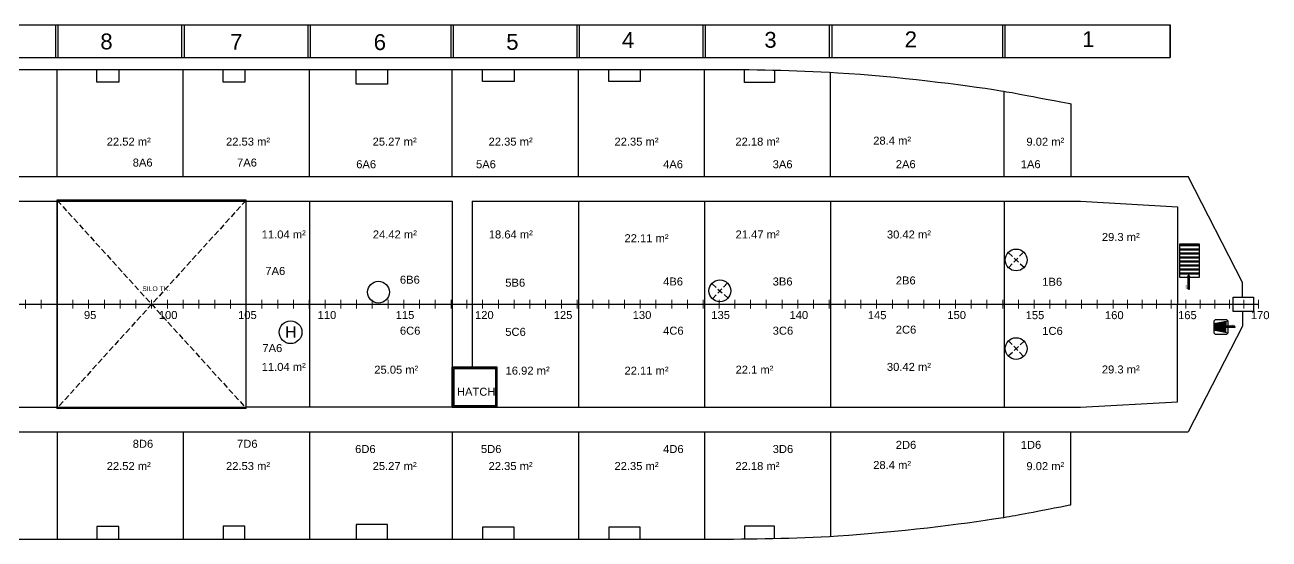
# Model space of a CAD drawing. Header units: inches. Extents: x 1 to 104, y 1 to 22.
# Drawn here: x 52.4 to 103.7, y 1.2 to 22.5 of the extents above; entities that cross this region are included whole.
import ezdxf

# ---------------------------------------------------------------- set-up
doc = ezdxf.new("R2010")
doc.units = ezdxf.units.IN
doc.header["$MEASUREMENT"] = 0
doc.linetypes.add('ACAD_ISO02W100', pattern=[15, 12, -3])
for name, color, linetype in [('deck 4', 7, 'Continuous'), ('Layer1', 10, 'Continuous'), ('PDF_INER2', 7, 'Continuous'), ('PDF_out line', 7, 'Continuous'), ('STATIONS', 7, 'Continuous')]:
    doc.layers.add(name, color=color, linetype=linetype)
doc.styles.get("Standard").update_dxf_attribs({"font": 'arial.ttf'})

msp = doc.modelspace()

# ---------------------------------------------------------------- hatches: boundary and pattern name
at = {"layer": 'PDF_INER2'}
h = msp.add_hatch(color=7, dxfattribs=at)
h.dxf.hatch_style = 1
h.paths.add_polyline_path([(100.421, 11.55), (100.396, 11.55), (100.371, 11.55), (100.371, 12.054), (100.346, 12.054), (100.396, 12.149), (100.446, 12.054), (100.421, 12.054)])
h = msp.add_hatch(color=7, dxfattribs=at)
h.dxf.hatch_style = 1
h.paths.add_polyline_path([(102.295, 9.973), (102.295, 9.999), (102.295, 10.024), (101.791, 10.024), (101.791, 10.049), (101.696, 9.999), (101.791, 9.948), (101.791, 9.973)])

# ---------------------------------------------------------------- linework, layer by layer
at = {"color": 8}
for p, q in [((6.992, 22.467, 0), (99.634, 22.467, 0)), ((53.672, 21.117, 0), (53.672, 22.467, 0)), ((53.771, 21.117, 0), (53.771, 22.467, 0)), ((58.871, 21.117, 0), (58.871, 22.467, 0)), ((58.971, 21.117, 0), (58.971, 22.467, 0)), ((64.077, 21.117, 0), (64.077, 22.467, 0)), ((64.177, 21.117, 0), (64.177, 22.467, 0)), ((69.971, 21.117, 0), (69.971, 22.467, 0)), ((70.071, 21.117, 0), (70.071, 22.467, 0)), ((75.171, 21.117, 0), (75.171, 22.467, 0)), ((75.271, 21.117, 0), (75.271, 22.467, 0)), ((80.372, 21.117, 0), (80.372, 22.467, 0)), ((80.471, 21.117, 0), (80.471, 22.467, 0)), ((85.575, 21.117, 0), (85.575, 22.467, 0)), ((85.675, 22.467, 0), (85.675, 21.117, 0)), ((92.726, 21.117, 0), (92.726, 22.467, 0)), ((92.826, 21.117, 0), (92.826, 22.467, 0)), ((99.634, 21.117, 0), (99.634, 22.467, 0)), ((99.634, 22.467, 0), (99.634, 21.117, 0)), ((6.992, 21.117, 0), (99.634, 21.117, 0))]:
    msp.add_line(p, q, dxfattribs=at)
at = {"color": 7}
for p, q in [((55.367, 20.102, 0), (55.367, 20.623, 0)), ((60.567, 20.097, 0), (60.567, 20.623, 0)), ((60.567, 20.097, 0), (60.567, 20.623, 0)), ((66.054, 20.02, 0), (66.054, 20.623, 0)), ((66.054, 20.02, 0), (66.054, 20.623, 0)), ((71.269, 20.13, 0), (71.269, 20.623, 0)), ((71.269, 20.13, 0), (71.269, 20.623, 0)), ((76.476, 20.133, 0), (76.476, 20.625, 0)), ((76.476, 20.133, 0), (76.476, 20.625, 0)), ((82.072, 20.092, 0), (82.072, 20.618, 0)), ((82.072, 20.092, 0), (82.072, 20.618, 0)), ((55.367, 20.102, 0), (55.367, 20.496, 0)), ((102.616, 11.829, 0), (100.378, 16.202, 0)), ((95.926, 15.181, 0), (99.926, 14.952, 0)), ((99.926, 14.952, 0), (99.926, 10.929, 0)), ((100.029, 12.029, 0), (100.029, 13.429, 0)), ((100.029, 13.429, 0), (100.829, 13.429, 0)), ((100.829, 13.378, 0), (100.029, 13.378, 0)), ((100.829, 13.429, 0), (100.829, 12.029, 0)), ((100.829, 13.337, 0), (100.029, 13.337, 0)), ((100.829, 13.211, 0), (100.029, 13.211, 0)), ((100.829, 13.17, 0), (100.029, 13.17, 0)), ((100.829, 13.044, 0), (100.029, 13.044, 0)), ((100.829, 13.003, 0), (100.029, 13.003, 0)), ((100.829, 12.877, 0), (100.029, 12.877, 0)), ((100.829, 12.836, 0), (100.029, 12.836, 0)), ((100.829, 12.71, 0), (100.029, 12.71, 0)), ((100.829, 12.669, 0), (100.029, 12.669, 0)), ((100.829, 12.544, 0), (100.029, 12.544, 0)), ((100.829, 12.502, 0), (100.029, 12.502, 0)), ((100.829, 12.377, 0), (100.029, 12.377, 0)), ((100.829, 12.335, 0), (100.029, 12.335, 0)), ((100.829, 12.21, 0), (100.029, 12.21, 0)), ((100.829, 12.169, 0), (100.029, 12.169, 0)), ((100.829, 12.029, 0), (100.029, 12.029, 0)), ((99.926, 6.907, 0), (99.926, 10.929, 0)), ((102.616, 10.029, 0), (100.378, 5.657, 0)), ((93.276, 6.677, 0), (95.926, 6.677, 0)), ((95.926, 6.677, 0), (99.926, 6.907, 0)), ((55.367, 1.757, 0), (55.367, 1.362, 0)), ((55.367, 1.757, 0), (55.367, 1.235, 0)), ((60.567, 1.762, 0), (60.567, 1.235, 0)), ((60.567, 1.762, 0), (60.567, 1.235, 0)), ((66.054, 1.838, 0), (66.054, 1.235, 0)), ((66.054, 1.838, 0), (66.054, 1.235, 0)), ((71.269, 1.728, 0), (71.269, 1.235, 0)), ((71.269, 1.728, 0), (71.269, 1.235, 0)), ((76.476, 1.726, 0), (76.476, 1.234, 0)), ((76.476, 1.726, 0), (76.476, 1.234, 0)), ((82.072, 1.767, 0), (82.072, 1.24, 0)), ((82.072, 1.767, 0), (82.072, 1.24, 0))]:
    msp.add_line(p, q, dxfattribs=at)
for p, q in [((70.836, 15.181), (70.836, 8.274)), ((102.616, 11.229, 0), (102.616, 11.829, 0)), ((102.226, 11.229, 0), (102.616, 11.229, 0)), ((101.926, 10.289, 0), (101.526, 10.289, 0)), ((102.616, 10.629, 0), (102.616, 10.029, 0)), ((102.015, 10.236, 0), (101.426, 10.124, 0)), ((101.426, 10.189, 0), (101.426, 9.789, 0)), ((102.015, 9.743, 0), (101.426, 9.855, 0)), ((101.453, 10.129, 0), (101.453, 9.989, 0)), ((101.453, 9.85, 0), (101.453, 9.989, 0)), ((101.466, 10.131, 0), (101.466, 9.989, 0)), ((101.466, 9.847, 0), (101.466, 9.989, 0)), ((101.511, 10.14, 0), (101.511, 9.989, 0)), ((101.511, 9.839, 0), (101.511, 9.989, 0)), ((101.524, 10.142, 0), (101.524, 9.989, 0)), ((101.524, 9.836, 0), (101.524, 9.989, 0)), ((101.569, 10.151, 0), (101.569, 9.989, 0)), ((101.569, 9.828, 0), (101.569, 9.989, 0)), ((101.582, 10.153, 0), (101.582, 9.989, 0)), ((101.582, 9.825, 0), (101.582, 9.989, 0)), ((101.627, 10.162, 0), (101.627, 9.989, 0)), ((101.627, 9.817, 0), (101.627, 9.989, 0)), ((101.64, 10.164, 0), (101.64, 9.989, 0)), ((101.64, 9.814, 0), (101.64, 9.989, 0)), ((101.685, 10.173, 0), (101.685, 9.989, 0)), ((101.685, 9.806, 0), (101.685, 9.989, 0)), ((101.698, 10.175, 0), (101.698, 9.989, 0)), ((101.698, 9.803, 0), (101.698, 9.989, 0)), ((101.743, 10.184, 0), (101.743, 9.989, 0)), ((101.743, 9.795, 0), (101.743, 9.989, 0)), ((101.756, 10.186, 0), (101.756, 9.989, 0)), ((101.756, 9.792, 0), (101.756, 9.989, 0)), ((101.801, 10.195, 0), (101.801, 9.989, 0)), ((101.801, 9.784, 0), (101.801, 9.989, 0)), ((101.814, 10.197, 0), (101.814, 9.989, 0)), ((101.814, 9.781, 0), (101.814, 9.989, 0)), ((101.859, 10.206, 0), (101.859, 9.989, 0)), ((101.859, 9.773, 0), (101.859, 9.989, 0)), ((101.872, 10.208, 0), (101.872, 9.989, 0)), ((101.872, 9.77, 0), (101.872, 9.989, 0)), ((101.917, 10.217, 0), (101.917, 9.989, 0)), ((101.917, 9.762, 0), (101.917, 9.989, 0)), ((101.929, 10.219, 0), (101.929, 9.989, 0)), ((101.929, 9.759, 0), (101.929, 9.989, 0)), ((102.026, 9.789, 0), (102.026, 10.189, 0)), ((101.526, 9.689, 0), (101.926, 9.689, 0)), ((70.836, 6.744), (70.836, 6.679))]:
    msp.add_line(p, q)
at = {"elevation": 0}
msp.add_lwpolyline([(102.226, 11.229), (103.066, 11.229), (103.066, 10.629), (102.226, 10.629)], close=True, dxfattribs=at)
at = {"color": 7}
for points in [[(56.267, 20.623, 0), (56.267, 20.102, 0), (55.367, 20.102, 0)], [(56.267, 20.623, 0), (56.267, 20.102, 0), (55.367, 20.102, 0)], [(61.467, 20.623, 0), (61.467, 20.097, 0), (60.567, 20.097, 0)], [(61.467, 20.623, 0), (61.467, 20.097, 0), (60.567, 20.097, 0)], [(67.354, 20.623, 0), (67.354, 20.02, 0), (66.054, 20.02, 0)], [(67.354, 20.623, 0), (67.354, 20.02, 0), (66.054, 20.02, 0)], [(72.569, 20.623, 0), (72.569, 20.13, 0), (71.269, 20.13, 0)], [(72.569, 20.623, 0), (72.569, 20.13, 0), (71.269, 20.13, 0)], [(77.776, 20.623, 0), (77.776, 20.133, 0), (76.476, 20.133, 0)], [(77.776, 20.623, 0), (77.776, 20.133, 0), (76.476, 20.133, 0)], [(83.313, 20.599, 0), (83.312, 20.092, 0), (82.072, 20.092, 0)], [(83.313, 20.599, 0), (83.312, 20.092, 0), (82.072, 20.092, 0)], [(56.267, 1.235, 0), (56.267, 1.757, 0), (55.367, 1.757, 0)], [(56.267, 1.235, 0), (56.267, 1.757, 0), (55.367, 1.757, 0)], [(61.467, 1.235, 0), (61.467, 1.762, 0), (60.567, 1.762, 0)], [(61.467, 1.235, 0), (61.467, 1.762, 0), (60.567, 1.762, 0)], [(67.354, 1.235, 0), (67.354, 1.838, 0), (66.054, 1.838, 0)], [(67.354, 1.235, 0), (67.354, 1.838, 0), (66.054, 1.838, 0)], [(72.569, 1.235, 0), (72.569, 1.728, 0), (71.269, 1.728, 0)], [(72.569, 1.235, 0), (72.569, 1.728, 0), (71.269, 1.728, 0)], [(77.776, 1.236, 0), (77.776, 1.726, 0), (76.476, 1.726, 0)], [(77.776, 1.236, 0), (77.776, 1.726, 0), (76.476, 1.726, 0)], [(83.313, 1.259, 0), (83.312, 1.767, 0), (82.072, 1.767, 0)], [(83.313, 1.259, 0), (83.312, 1.767, 0), (82.072, 1.767, 0)]]:
    msp.add_polyline3d(points, dxfattribs=at)
at = {"color": 1}
msp.add_circle((63.353, 9.776), 0.469, dxfattribs=at)
for centre, start, end in [((101.526, 10.189, 0), 90, 180), ((101.926, 10.189, 0), 0, 90), ((101.526, 9.789, 0), 180, 270), ((101.926, 9.789, 0), 270, 0)]:
    msp.add_arc(centre, 0.1, start, end)
for points in [[(5.688, 20.299, 0), (6.329, 20.359, 0), (7.696, 20.472, 0), (8.507, 20.522, 0), (9.592, 20.573, 0), (12.192, 20.624, 0), (15.441, 20.622, 0), (19.183, 20.626, 0), (25.807, 20.627, 0), (28.952, 20.625, 0), (31.419, 20.624, 0), (37.527, 20.623, 0), (47.246, 20.623, 0), (56.458, 20.623, 0), (64.082, 20.623, 0), (69.004, 20.623, 0), (72.818, 20.623, 0), (75.172, 20.623, 0), (77.371, 20.623, 0), (78.429, 20.623, 0), (78.58, 20.623, 0), (79.309, 20.623, 0), (81.712, 20.631, 0), (86.413, 20.582, 0), (92.134, 19.87, 0), (93.741, 19.552, 0), (95.426, 19.231, 0), (95.493, 19.216, 0), (95.51, 19.211, 0), (95.526, 19.206, 0)], [(5.688, 1.559, 0), (6.329, 1.5, 0), (7.696, 1.387, 0), (8.507, 1.336, 0), (9.592, 1.285, 0), (12.192, 1.234, 0), (15.441, 1.236, 0), (19.183, 1.232, 0), (25.807, 1.231, 0), (28.952, 1.234, 0), (31.419, 1.234, 0), (37.527, 1.236, 0), (47.246, 1.235, 0), (56.458, 1.235, 0), (64.082, 1.235, 0), (69.004, 1.235, 0), (72.818, 1.235, 0), (75.172, 1.235, 0), (77.371, 1.236, 0), (78.429, 1.236, 0), (78.58, 1.236, 0), (79.309, 1.236, 0), (81.712, 1.228, 0), (86.413, 1.277, 0), (92.134, 1.989, 0), (93.741, 2.306, 0), (95.426, 2.628, 0), (95.493, 2.642, 0), (95.51, 2.648, 0), (95.526, 2.653, 0)]]:
    msp.add_open_spline(points, degree=3, knots=[0, 0, 0, 0, 0.659395, 1.659395, 2.659395, 3.659395, 4.659395, 5.659395, 6.192998, 6.192998, 6.192998, 13.593483, 24.517132, 35.35079, 41.230564, 47.389686, 50.114412, 52.672401, 55.450598, 55.714282, 55.845548, 55.902939, 57.901347, 63.054525, 70.028569, 72.826224, 72.826224, 72.826224, 72.878612, 72.878612, 72.878612, 72.878612])
at = {"layer": 'deck 4', "color": 7}
for p, q in [((53.721, 16.202, 0), (53.721, 20.623, 0)), ((58.921, 16.202, 0), (58.921, 20.623, 0)), ((64.127, 16.202, 0), (64.127, 20.623, 0)), ((70.021, 16.202, 0), (70.021, 20.623, 0)), ((75.221, 16.202, 0), (75.221, 20.623, 0)), ((80.421, 16.202, 0), (80.421, 20.625, 0)), ((85.621, 16.202, 0), (85.621, 20.513, 0)), ((92.769, 19.726, 0), (92.769, 16.202, 0)), ((95.526, 19.206, 0), (95.526, 16.202, 0)), ((29.277, 16.202, 0), (100.378, 16.202, 0)), ((29.277, 15.181, 0), (61.526, 15.181, 0)), ((53.717, 15.231, 0), (53.717, 6.629, 0)), ((53.727, 15.231, 0), (53.717, 15.231, 0)), ((61.516, 6.639, 0), (61.517, 15.221, 0)), ((61.526, 15.181, 0), (70.021, 15.181, 0)), ((64.127, 15.181, 0), (64.127, 6.679, 0)), ((70.021, 15.181, 0), (70.021, 6.679, 0)), ((70.836, 15.181, 0), (95.926, 15.181, 0)), ((75.221, 15.181, 0), (75.221, 6.677, 0)), ((80.421, 15.181, 0), (80.421, 6.677, 0)), ((85.621, 15.181, 0), (85.621, 6.677, 0)), ((92.776, 15.181, 0), (92.776, 6.677, 0)), ((71.322, 8.284, 0), (70.076, 8.284, 0)), ((70.076, 8.284, 0), (71.826, 8.284, 0)), ((71.322, 8.284, 0), (70.076, 8.284, 0)), ((70.076, 8.284, 0), (70.076, 6.779, 0)), ((70.076, 8.284, 0), (71.826, 8.284, 0)), ((29.277, 6.679, 0), (61.526, 6.679, 0)), ((70.021, 6.679, 0), (61.526, 6.679, 0)), ((70.021, 6.689, 0), (71.864, 6.689, 0)), ((70.021, 6.689, 0), (71.864, 6.689, 0)), ((70.021, 6.679, 0), (71.874, 6.679, 0)), ((70.021, 6.679, 0), (71.874, 6.679, 0)), ((70.076, 6.734, 0), (71.826, 6.734, 0)), ((70.076, 6.734, 0), (71.826, 6.734, 0)), ((70.836, 6.677, 0), (93.276, 6.677, 0)), ((53.726, 6.629, 0), (53.717, 6.629, 0)), ((29.277, 5.657, 0), (100.378, 5.657, 0)), ((53.721, 5.657, 0), (53.721, 1.234, 0)), ((58.921, 5.657, 0), (58.921, 1.234, 0)), ((64.127, 5.657, 0), (64.127, 1.234, 0)), ((70.021, 5.657, 0), (70.021, 1.234, 0)), ((75.221, 5.657, 0), (75.221, 1.234, 0)), ((80.421, 5.657, 0), (80.421, 1.234, 0)), ((85.621, 5.657, 0), (85.621, 1.344, 0)), ((92.769, 2.14, 0), (92.769, 5.657, 0)), ((95.526, 2.653, 0), (95.526, 5.657, 0))]:
    msp.add_line(p, q, dxfattribs=at)
at = {"layer": 'deck 4', "color": 7, "linetype": 'Continuous'}
for p, q in [((53.726, 15.221, 0), (53.726, 6.639, 0)), ((53.726, 15.221, 0), (61.517, 15.221, 0)), ((61.526, 15.231, 0), (53.727, 15.231, 0)), ((61.526, 6.629, 0), (61.526, 15.231, 0)), ((71.874, 8.339, 0), (70.021, 8.339, 0)), ((70.021, 8.339, 0), (71.874, 8.339, 0)), ((71.874, 8.339, 0), (70.021, 8.339, 0)), ((70.021, 8.339, 0), (71.874, 8.339, 0)), ((70.021, 7.744, 0), (70.021, 8.339, 0)), ((70.021, 6.679, 0), (70.021, 8.339, 0)), ((70.021, 8.329, 0), (71.874, 8.329, 0)), ((71.874, 8.329, 0), (70.021, 8.329, 0)), ((70.021, 8.329, 0), (71.874, 8.329, 0)), ((71.874, 8.329, 0), (70.021, 8.329, 0)), ((70.031, 6.679, 0), (70.031, 8.339, 0)), ((70.031, 6.679, 0), (70.031, 8.339, 0)), ((70.076, 8.284, 0), (70.076, 6.734, 0)), ((71.816, 8.284, 0), (70.076, 8.284, 0)), ((70.076, 8.284, 0), (70.076, 6.734, 0)), ((71.816, 8.284, 0), (70.076, 8.284, 0)), ((70.076, 8.274, 0), (71.816, 8.274, 0)), ((70.076, 8.274, 0), (71.816, 8.274, 0)), ((70.086, 8.274, 0), (70.086, 6.734, 0)), ((70.086, 8.274, 0), (70.086, 6.734, 0)), ((71.816, 6.744, 0), (71.816, 8.284, 0)), ((71.816, 6.744, 0), (71.816, 8.284, 0)), ((71.826, 8.284, 0), (71.826, 6.779, 0)), ((71.826, 8.284, 0), (71.826, 6.734, 0)), ((71.826, 8.284, 0), (71.826, 6.779, 0)), ((71.826, 8.284, 0), (71.826, 6.734, 0)), ((71.864, 7.744, 0), (71.864, 8.339, 0)), ((71.864, 7.744, 0), (71.864, 8.339, 0)), ((71.874, 7.744, 0), (71.874, 8.339, 0)), ((71.874, 7.744, 0), (71.874, 8.339, 0)), ((71.864, 7.024, 0), (71.864, 7.744, 0)), ((71.864, 7.024, 0), (71.864, 7.744, 0)), ((71.874, 7.024, 0), (71.874, 7.744, 0)), ((71.874, 7.024, 0), (71.874, 7.744, 0)), ((70.086, 6.744, 0), (71.816, 6.744, 0)), ((70.086, 6.744, 0), (71.816, 6.744, 0)), ((71.864, 6.679, 0), (71.864, 7.024, 0)), ((71.864, 6.679, 0), (71.864, 7.024, 0)), ((71.874, 6.679, 0), (71.874, 7.024, 0)), ((71.874, 6.679, 0), (71.874, 7.024, 0)), ((53.726, 6.639, 0), (61.516, 6.639, 0)), ((61.526, 6.629, 0), (53.726, 6.629, 0))]:
    msp.add_line(p, q, dxfattribs=at)
at = {"layer": 'deck 4', "color": 7}
for centre in [(93.276, 12.759, 0), (66.977, 11.43, 0), (81.059, 11.484), (93.276, 9.099, 0)]:
    msp.add_circle(centre, 0.45, dxfattribs=at)
at = {"layer": 'Layer1', "color": 7, "linetype": 'ACAD_ISO02W100', "ltscale": 0.02}
for p, q in [((53.726, 15.221, 0), (61.516, 6.639, 0)), ((61.517, 15.221, 0), (53.726, 6.639, 0))]:
    msp.add_line(p, q, dxfattribs=at)
at = {"layer": 'PDF_INER2', "color": 7}
for p, q in [((100.346, 12.054, 0), (100.396, 12.149, 0)), ((100.371, 11.55, 0), (100.371, 12.054, 0)), ((100.446, 12.054, 0), (100.396, 12.149, 0)), ((100.421, 11.55, 0), (100.421, 12.054, 0)), ((100.396, 11.55, 0), (100.371, 11.55, 0)), ((100.396, 11.55, 0), (100.421, 11.55, 0)), ((101.791, 10.049, 0), (101.696, 9.999, 0)), ((101.791, 9.948, 0), (101.696, 9.999, 0)), ((102.295, 10.024, 0), (101.791, 10.024, 0)), ((102.295, 9.973, 0), (101.791, 9.973, 0)), ((102.295, 9.999, 0), (102.295, 10.024, 0)), ((102.295, 9.999, 0), (102.295, 9.973, 0))]:
    msp.add_line(p, q, dxfattribs=at)
at = {"layer": 'PDF_out line', "color": 7, "linetype": 'ACAD_ISO02W100', "ltscale": 0.02}
for p, q in [((92.942, 13.061, 0), (93.611, 12.458, 0)), ((93.585, 13.087, 0), (92.967, 12.432, 0)), ((81.368, 11.812), (80.751, 11.157)), ((80.725, 11.786), (81.394, 11.183)), ((92.942, 8.798, 0), (93.611, 9.4, 0)), ((93.585, 8.772, 0), (92.967, 9.426, 0))]:
    msp.add_line(p, q, dxfattribs=at)
at = {"layer": 'STATIONS', "color": 7}
msp.add_line((4.972, 10.929, 0), (103.272, 10.929, 0), dxfattribs=at)
at = {"layer": 'STATIONS', "color": 7, "lineweight": 20, "elevation": 0}
for points in [[(52.422, 10.755), (52.422, 11.117)], [(53.072, 10.755), (53.072, 11.117)], [(53.722, 10.755), (53.722, 11.117)], [(54.372, 10.755), (54.372, 11.117)], [(55.022, 10.755), (55.022, 11.117)], [(55.672, 10.755), (55.672, 11.117)], [(56.322, 10.755), (56.322, 11.117)], [(56.972, 10.755), (56.972, 11.117)], [(57.622, 10.755), (57.622, 11.117)], [(58.272, 10.755), (58.272, 11.117)], [(58.922, 10.755), (58.922, 11.117)], [(59.572, 10.755), (59.572, 11.117)], [(60.222, 10.755), (60.222, 11.117)], [(60.872, 10.755), (60.872, 11.117)], [(61.522, 10.755), (61.522, 11.117)], [(62.172, 10.755), (62.172, 11.117)], [(62.822, 10.755), (62.822, 11.117)], [(63.472, 10.755), (63.472, 11.117)], [(64.122, 10.755), (64.122, 11.117)], [(64.772, 10.755), (64.772, 11.117)], [(65.422, 10.755), (65.422, 11.117)], [(66.072, 10.755), (66.072, 11.117)], [(66.722, 10.755), (66.722, 11.117)], [(67.372, 10.755), (67.372, 11.117)], [(68.022, 10.755), (68.022, 11.117)], [(68.672, 10.755), (68.672, 11.117)], [(69.322, 10.755), (69.322, 11.117)], [(69.972, 10.755), (69.972, 11.117)], [(70.622, 10.755), (70.622, 11.117)], [(71.272, 10.755), (71.272, 11.117)], [(71.922, 10.755), (71.922, 11.117)], [(72.572, 10.755), (72.572, 11.117)], [(73.222, 10.755), (73.222, 11.117)], [(73.872, 10.755), (73.872, 11.117)], [(74.522, 10.755), (74.522, 11.117)], [(75.172, 10.755), (75.172, 11.117)], [(75.822, 10.755), (75.822, 11.117)], [(76.472, 10.755), (76.472, 11.117)], [(77.122, 10.755), (77.122, 11.117)], [(77.772, 10.755), (77.772, 11.117)], [(78.422, 10.755), (78.422, 11.117)], [(79.072, 10.755), (79.072, 11.117)], [(79.722, 10.755), (79.722, 11.117)], [(80.372, 10.755), (80.372, 11.117)], [(81.022, 10.755), (81.022, 11.117)], [(81.672, 10.755), (81.672, 11.117)], [(82.322, 10.755), (82.322, 11.117)], [(82.972, 10.755), (82.972, 11.117)], [(83.622, 10.755), (83.622, 11.117)], [(84.272, 10.755), (84.272, 11.117)], [(84.922, 10.755), (84.922, 11.117)], [(85.572, 10.755), (85.572, 11.117)], [(86.222, 10.755), (86.222, 11.117)], [(86.872, 10.755), (86.872, 11.117)], [(87.522, 10.755), (87.522, 11.117)], [(88.172, 10.755), (88.172, 11.117)], [(88.822, 10.755), (88.822, 11.117)], [(89.472, 10.755), (89.472, 11.117)], [(90.122, 10.755), (90.122, 11.117)], [(90.772, 10.755), (90.772, 11.117)], [(91.422, 10.755), (91.422, 11.117)], [(92.072, 10.755), (92.072, 11.117)], [(92.722, 10.755), (92.722, 11.117)], [(93.372, 10.755), (93.372, 11.117)], [(94.022, 10.755), (94.022, 11.117)], [(94.672, 10.755), (94.672, 11.117)], [(95.322, 10.755), (95.322, 11.117)], [(95.972, 10.755), (95.972, 11.117)], [(95.972, 10.748), (95.972, 11.11)], [(96.622, 10.755), (96.622, 11.117)], [(96.622, 10.748), (96.622, 11.11)], [(97.272, 10.748), (97.272, 11.11)], [(97.872, 10.748), (97.872, 11.11)], [(98.472, 10.748), (98.472, 11.11)], [(99.072, 10.748), (99.072, 11.11)], [(99.672, 10.748), (99.672, 11.11)], [(100.272, 10.748), (100.272, 11.11)], [(100.872, 10.748), (100.872, 11.11)], [(101.472, 10.748), (101.472, 11.11)], [(102.072, 10.748), (102.072, 11.11)], [(102.672, 10.748), (102.672, 11.11)], [(103.272, 10.748), (103.272, 11.11)]]:
    msp.add_lwpolyline(points, dxfattribs=at)

# ---------------------------------------------------------------- texts
at = {"color": 1}
msp.add_text('H', height=0.469, dxfattribs=at).set_placement((63.125, 9.552))
at = {"color": 8, "char_height": 0.65414, "attachment_point": 3}
for s, insert in [('\\pxsm1.5,qc;8', (58.635, 22.109, 0)), ('\\pxsm1.5,qc;7', (63.991, 22.091, 0)), ('\\pxsm1.5,qc;6', (69.91, 22.08, 0)), ('\\pxsm1.5,qc;5', (75.376, 22.093, 0)), ('\\pxsm1.5,qc;4', (80.148, 22.171, 0)), ('\\pxsm1.5,qc;3', (86.019, 22.176, 0)), ('\\pxsm1.5,qc;2', (91.809, 22.197, 0)), ('\\pxsm1.5,qc;1', (99.129, 22.203, 0))]:
    msp.add_mtext_dynamic_manual_height_columns(s, width=5.74991, gutter_width=3.271, heights=[0.875], dxfattribs=dict(at, insert=insert))
at = {"color": 7, "char_height": 0.33, "attachment_point": 1}
for s, width, insert in [('22.52 m²', 2.00769, (55.769, 17.81, 0)), ('22.53 m²', 1.90679, (60.689, 17.81, 0)), ('25.27 m²', 1.99861, (66.736, 17.81, 0)), ('22.35 m²', 1.89708, (71.518, 17.81, 0)), ('22.35 m²', 1.958, (76.71, 17.81, 0)), ('22.18 m²', 2.03923, (81.697, 17.81, 0)), ('28.4 m²', 1.67372, (87.382, 17.851, 0)), ('9.02 m²', 1.67372, (93.7, 17.806, 0)), ('11.04 m²', 1.84822, (62.161, 13.977, 0)), ('24.42 m²', 2.0497, (66.743, 13.977, 0)), ('18.64 m²', 2.39298, (71.526, 13.977, 0)), ('21.47 m²', 1.98028, (81.704, 13.977, 0)), ('30.42 m²', 2.09241, (87.946, 13.977, 0)), ('29.3 m²', 1.67372, (96.812, 13.872, 0)), ('22.11 m²', 2.18047, (77.124, 13.822, 0)), ('11.04 m²', 1.84822, (62.161, 8.509, 0)), ('25.05 m²', 1.89633, (66.804, 8.393, 0)), ('16.92 m²', 2.18047, (72.22, 8.354, 0)), ('22.11 m²', 2.18047, (77.124, 8.354, 0)), ('22.1 m²', 1.67372, (81.704, 8.393, 0)), ('30.42 m²', 2.09241, (87.946, 8.509, 0)), ('29.3 m²', 1.67372, (96.812, 8.403, 0)), ('22.52 m²', 2.00769, (55.769, 4.415, 0)), ('22.53 m²', 1.90679, (60.689, 4.415, 0)), ('25.27 m²', 1.99861, (66.736, 4.415, 0)), ('22.35 m²', 1.89708, (71.518, 4.415, 0)), ('22.35 m²', 1.958, (76.71, 4.415, 0)), ('22.18 m²', 2.03923, (81.697, 4.415, 0)), ('28.4 m²', 1.67372, (87.382, 4.457, 0)), ('9.02 m²', 1.67372, (93.7, 4.411, 0))]:
    msp.add_mtext_dynamic_manual_height_columns(s, width=width, gutter_width=1.65, heights=[0], dxfattribs=dict(at, insert=insert))
at = {"layer": 'deck 4', "color": 7, "ltscale": 0.1, "insert": (57.237, 11.675, 0), "char_height": 0.2, "attachment_point": 1}
msp.add_mtext_dynamic_manual_height_columns('SILO TK.', width=1.38264, gutter_width=12.5, heights=[0], dxfattribs=at)
at = {"layer": 'PDF_INER2', "color": 7, "insert": (100.272, 11.553, 0), "char_height": 0.0861, "attachment_point": 1, "rotation": 90}
msp.add_mtext_dynamic_manual_height_columns('UP', width=0.0169, gutter_width=0.431, heights=[0], dxfattribs=at)
at = {"layer": 'PDF_INER2', "color": 7, "insert": (102.293, 10.122, 0), "char_height": 0.0861, "attachment_point": 3}
msp.add_mtext_dynamic_manual_height_columns('do.', width=0.0169, gutter_width=0.431, heights=[0], dxfattribs=at)
at = {"layer": 'STATIONS', "color": 30, "true_color": 0xf8991e, "char_height": 0.33, "attachment_point": 1}
for s, heights, insert in [('8A6', [0], (56.842, 16.946)), ('7A6', [0], (61.144, 16.946)), ('6A6', [0], (66.06, 16.876, 0)), ('5A6', [0], (71, 16.876, 0)), ('4A6', [0], (78.717, 16.876, 0)), ('3A6', [0], (83.236, 16.876, 0)), ('2A6', [0], (88.313, 16.878, 0)), ('1A6', [0], (93.466, 16.878, 0)), ('7A6', [0], (62.312, 12.471)), ('6B6', [0], (67.861, 12.109, 0)), ('5B6', [0.337], (72.207, 11.986, 0)), ('4B6', [0], (78.717, 12.035, 0)), ('3B6', [0], (83.236, 12.035, 0)), ('2B6', [0], (88.313, 12.078, 0)), ('1B6', [0], (94.354, 12.025, 0)), ('6C6', [0], (67.861, 10.004, 0)), ('5C6', [0], (72.207, 9.956, 0)), ('4C6', [0], (78.717, 10.004, 0)), ('3C6', [0], (83.236, 10.004, 0)), ('2C6', [0], (88.313, 10.048, 0)), ('1C6', [0], (94.354, 9.995, 0)), ('7A6', [0], (62.191, 9.285)), ('8D6', [0], (56.842, 5.334)), ('7D6', [0.259], (61.144, 5.334)), ('2D6', [0], (88.313, 5.29, 0)), ('1D6', [0], (93.466, 5.29, 0)), ('6D6', [0], (66.015, 5.118, 0)), ('5D6', [0], (71.203, 5.118, 0)), ('4D6', [0], (78.717, 5.118, 0)), ('3D6', [0], (83.236, 5.118, 0))]:
    msp.add_mtext_dynamic_manual_height_columns(s, width=1.67372, gutter_width=1.65, heights=heights, dxfattribs=dict(at, insert=insert))
at = {"layer": 'STATIONS', "color": 7, "attachment_point": 1}
for s, width, gutter_width, insert, char_height in [('95', 0.22092, 1.651, (54.829, 10.651, 0), 0.3303), ('100', 0.22092, 1.651, (57.917, 10.651, 0), 0.3303), ('105', 0.22092, 1.651, (61.187, 10.651, 0), 0.3303), ('110', 0.22092, 1.651, (64.467, 10.651, 0), 0.3303), ('115', 0.22092, 1.651, (67.687, 10.651, 0), 0.3303), ('120', 0.22092, 1.651, (70.958, 10.651, 0), 0.3303), ('125', 0.22092, 1.651, (74.205, 10.651, 0), 0.3303), ('130', 0.22092, 1.651, (77.462, 10.651, 0), 0.3303), ('135', 0.22092, 1.651, (80.704, 10.651, 0), 0.3303), ('140', 0.22092, 1.651, (83.929, 10.651, 0), 0.3303), ('145', 0.22092, 1.651, (87.158, 10.645, 0), 0.3303), ('150', 0.22092, 1.651, (90.439, 10.651, 0), 0.3303), ('155', 0.22092, 1.651, (93.669, 10.645, 0), 0.3303), ('160', 0.22092, 1.651, (96.94, 10.645, 0), 0.3303), ('165', 0.22092, 1.651, (99.954, 10.645, 0), 0.3303), ('170', 0.22092, 1.651, (102.958, 10.645, 0), 0.3303), ('HATCH', 1.67372, 1.65, (70.213, 7.482, 0), 0.33)]:
    msp.add_mtext_dynamic_manual_height_columns(s, width=width, gutter_width=gutter_width, heights=[0], dxfattribs=dict(at, insert=insert, char_height=char_height))

doc.saveas('drawing.dxf')
